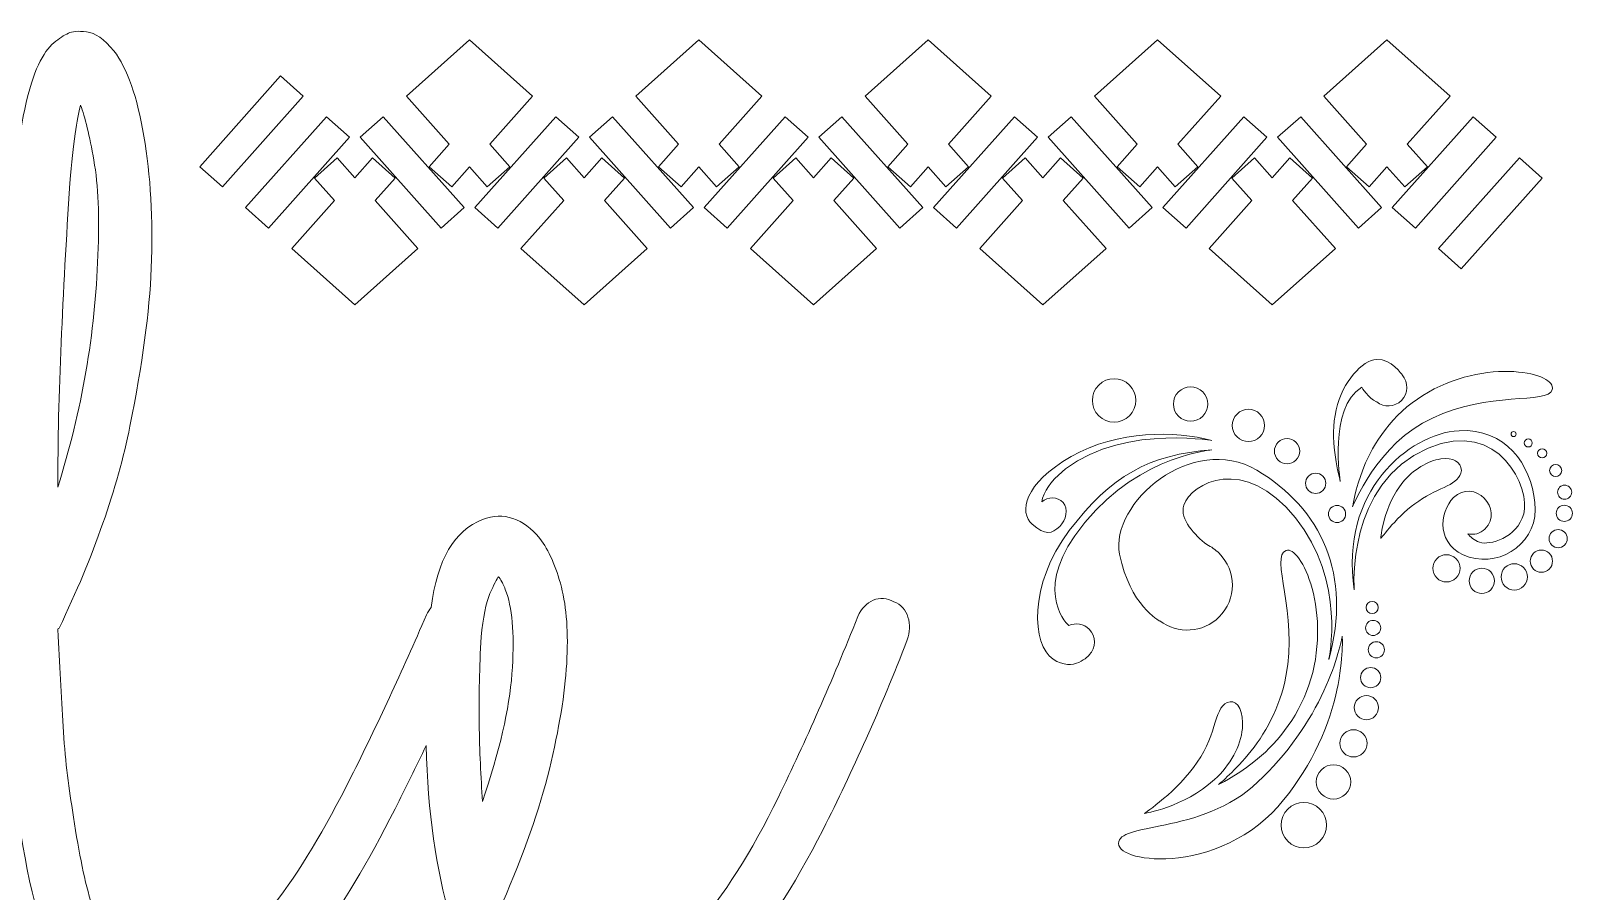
# Model space of a CAD drawing. Header units: inches. Extents: x 0.1 to 14.9, y -17.2 to -0.8.
# Drawn here: x 9.691 to 14.614, y -6.421 to -3.673 of the extents above; entities that cross this region are included whole.
import ezdxf

# ---------------------------------------------------------------- set-up
doc = ezdxf.new("R2010")
doc.units = ezdxf.units.IN
doc.header["$MEASUREMENT"] = 0
doc.layers.add('Layer 1', color=7, linetype='Continuous')

# ---------------------------------------------------------------- blocks, each defined once
blk = doc.blocks.new('block 4')
at = {"layer": 'Layer 1', "lineweight": 0}
for points, knots in [([(4.9033, -5.2337), (4.9715, -5.2087), (5.0326, -5.229), (5.0867, -5.2947), (5.1151, -5.3322), (5.1378, -5.3838), (5.1549, -5.4494), (5.1719, -5.5151), (5.1776, -5.5965), (5.1719, -5.6933), (5.1662, -5.7903), (5.1478, -5.9029), (5.1165, -6.031), (5.0852, -6.1593), (5.0355, -6.3015), (4.9673, -6.4578), (4.9843, -6.5173), (5.0106, -6.5767), (5.0462, -6.6361), (5.0817, -6.6955), (5.1278, -6.733), (5.1847, -6.7486), (5.2956, -6.7768), (5.4278, -6.7064), (5.5813, -6.5376), (5.6722, -6.4375), (5.761, -6.2984), (5.8478, -6.1201), (5.9006, -6.0115), (5.9527, -5.8975), (6.0039, -5.7784), (6.028, -5.685), (6.0577, -5.605), (6.0929, -5.5386), (6.1042, -5.5136), (6.1206, -5.498), (6.1419, -5.4917), (6.1473, -5.4901), (6.1528, -5.4891), (6.1583, -5.4887), (6.1772, -5.4828), (6.1966, -5.4854), (6.2166, -5.4963), (6.2393, -5.5057), (6.2542, -5.5221), (6.2614, -5.5456), (6.2684, -5.569), (6.2678, -5.5933), (6.2592, -5.6183), (6.2275, -5.6997), (6.1952, -5.7788), (6.1623, -5.8555), (6.1445, -5.9367), (6.1348, -6.0195), (6.1334, -6.1037), (6.1319, -6.1898), (6.1383, -6.2734), (6.1526, -6.3547), (6.1668, -6.436), (6.1895, -6.5064), (6.2208, -6.5657), (6.289, -6.6908), (6.3771, -6.7533), (6.4852, -6.7533), (6.5164, -6.7533), (6.5455, -6.7448), (6.5726, -6.7275), (6.5996, -6.7104), (6.6244, -6.6893), (6.6472, -6.6642), (6.6699, -6.6392), (6.6891, -6.6126), (6.7048, -6.5845), (6.7204, -6.5563), (6.7339, -6.5313), (6.7453, -6.5094), (6.7794, -6.4282), (6.8064, -6.3367), (6.8263, -6.2351), (6.8461, -6.1335), (6.8561, -6.0326), (6.8561, -5.9325), (6.8561, -5.9325), (6.8561, -5.9044), (6.8561, -5.9044), (6.7737, -5.8919), (6.699, -5.8763), (6.6323, -5.8575), (6.5655, -5.8387), (6.515, -5.8184), (6.4809, -5.7965), (6.4013, -5.7496), (6.3509, -5.6949), (6.3295, -5.6324), (6.3082, -5.5698), (6.3046, -5.512), (6.3189, -5.4588), (6.3302, -5.3963), (6.3643, -5.3416), (6.4212, -5.2947), (6.4809, -5.2541), (6.5449, -5.2337), (6.6131, -5.2337), (6.6813, -5.2337), (6.7431, -5.2541), (6.7986, -5.2947), (6.854, -5.3353), (6.9002, -5.3916), (6.9372, -5.4635), (6.9741, -5.5355), (6.9996, -5.6246), (7.0139, -5.7309), (7.0196, -5.7309), (7.0231, -5.7317), (7.0246, -5.7332), (7.026, -5.7348), (7.0281, -5.7355), (7.031, -5.7355), (7.1219, -5.7387), (7.2207, -5.7207), (7.3273, -5.6816), (7.4339, -5.6425), (7.5241, -5.5855), (7.5981, -5.5104), (7.6151, -5.4917), (7.6357, -5.4831), (7.6599, -5.4846), (7.6681, -5.4852), (7.6756, -5.4871), (7.6827, -5.4896), (7.6958, -5.4913), (7.7081, -5.4974), (7.7196, -5.5081), (7.738, -5.5253), (7.7501, -5.5464), (7.7558, -5.5714), (7.7558, -5.5933), (7.7572, -5.6152), (7.7601, -5.637), (7.7629, -5.6558), (7.7657, -5.6777), (7.7686, -5.7027), (7.7714, -5.7278), (7.7757, -5.7543), (7.7814, -5.7824), (7.8667, -5.573), (7.9633, -5.4182), (8.0713, -5.3181), (8.1793, -5.2181), (8.2945, -5.1774), (8.4167, -5.1962), (8.5162, -5.2118), (8.5986, -5.2533), (8.664, -5.3205), (8.7294, -5.3877), (8.7763, -5.4776), (8.8047, -5.5901), (8.8274, -5.6809), (8.836, -5.7786), (8.8303, -5.8833), (8.8246, -5.9881), (8.8061, -6.0936), (8.7749, -6.1999), (8.7038, -6.425), (8.5986, -6.5985), (8.4593, -6.7205), (8.4593, -6.7205), (8.4423, -6.7346), (8.4423, -6.7346), (8.502, -6.7377), (8.5681, -6.7338), (8.6406, -6.7228), (8.713, -6.7119), (8.7862, -6.6908), (8.8601, -6.6595), (9.0307, -6.5876), (9.1785, -6.4548), (9.3036, -6.2609), (9.4286, -6.067), (9.5281, -5.8325), (9.6021, -5.5573), (9.6029, -5.5538), (9.6042, -5.5507), (9.6053, -5.5474), (9.5951, -5.1588), (9.6082, -4.6916), (9.6446, -4.1455), (9.6503, -4.0517), (9.6596, -3.976), (9.6724, -3.9181), (9.6851, -3.8602), (9.6993, -3.8149), (9.715, -3.7821), (9.7306, -3.7492), (9.747, -3.7258), (9.764, -3.7117), (9.7811, -3.6976), (9.7967, -3.6875), (9.8109, -3.6812), (9.8223, -3.675), (9.8414, -3.6734), (9.8685, -3.6765), (9.8955, -3.6797), (9.9246, -3.7), (9.9559, -3.7375), (9.9985, -3.7938), (10.0305, -3.8845), (10.0518, -4.0095), (10.0732, -4.1346), (10.081, -4.2753), (10.0753, -4.4317), (10.0696, -4.5693), (10.0468, -4.7373), (10.0071, -4.9359), (9.9672, -5.1345), (9.8919, -5.3494), (9.7811, -5.5808), (9.7782, -5.5808), (9.7768, -5.5824), (9.7768, -5.5855), (9.7825, -5.6949), (9.7881, -5.7981), (9.7939, -5.895), (9.7995, -5.992), (9.8095, -6.0811), (9.8237, -6.1624), (9.8408, -6.2812), (9.86, -6.3774), (9.8813, -6.4508), (9.9026, -6.5243), (9.9239, -6.5829), (9.9452, -6.6267), (9.9666, -6.6705), (9.9879, -6.7017), (10.0092, -6.7205), (10.0305, -6.7393), (10.0497, -6.7503), (10.0668, -6.7533), (10.1151, -6.769), (10.1733, -6.751), (10.2416, -6.6994), (10.3098, -6.6478), (10.3851, -6.5689), (10.4676, -6.4625), (10.5471, -6.3593), (10.6289, -6.2241), (10.7127, -6.0568), (10.7965, -5.8896), (10.8769, -5.7168), (10.9536, -5.5386), (10.9579, -5.5291), (10.9631, -5.5213), (10.9688, -5.5143), (10.988, -5.3623), (11.0425, -5.2686), (11.1327, -5.2337), (11.2009, -5.2087), (11.262, -5.229), (11.316, -5.2947), (11.3444, -5.3322), (11.3672, -5.3838), (11.3843, -5.4494), (11.4013, -5.5151), (11.407, -5.5965), (11.4013, -5.6933), (11.3956, -5.7903), (11.3771, -5.9029), (11.3459, -6.031), (11.3146, -6.1593), (11.2649, -6.3015), (11.1966, -6.4578), (11.2137, -6.5173), (11.24, -6.5767), (11.2755, -6.6361), (11.311, -6.6955), (11.3572, -6.733), (11.4141, -6.7486), (11.525, -6.7768), (11.6572, -6.7064), (11.8107, -6.5376), (11.9016, -6.4375), (11.9904, -6.2984), (12.0771, -6.1201), (12.1638, -5.9419), (12.2484, -5.7496), (12.3309, -5.5432), (12.3422, -5.5183), (12.3586, -5.501), (12.3799, -5.4917), (12.4012, -5.4823), (12.4232, -5.4839), (12.446, -5.4963), (12.4687, -5.5057), (12.4836, -5.5221), (12.4907, -5.5456), (12.4978, -5.569), (12.4971, -5.5933), (12.4886, -5.6183), (12.4033, -5.8372), (12.3138, -6.0389), (12.22, -6.2233), (12.1262, -6.4079), (12.0295, -6.5548), (11.93, -6.6642), (11.8362, -6.7737), (11.7495, -6.8471), (11.67, -6.8847), (11.5903, -6.9222), (11.5207, -6.9409), (11.461, -6.9409), (11.4468, -6.9409), (11.4326, -6.9402), (11.4184, -6.9386), (11.4041, -6.9371), (11.3899, -6.9347), (11.3757, -6.9316), (11.3188, -6.9159), (11.2585, -6.8784), (11.1945, -6.819), (11.1306, -6.7596), (11.0758, -6.6548), (11.0304, -6.5047), (10.9836, -6.3526), (10.958, -6.1692), (10.953, -5.955), (10.9201, -6.0234), (10.887, -6.0911), (10.8534, -6.1577), (10.7667, -6.3297), (10.6822, -6.4704), (10.5997, -6.5798), (10.4149, -6.8237), (10.2486, -6.9456), (10.1009, -6.9456), (10.0753, -6.9456), (10.0497, -6.9409), (10.0241, -6.9316), (9.8393, -6.8816), (9.7156, -6.6361), (9.6532, -6.1952), (9.6451, -6.1368), (9.638, -6.0751), (9.6318, -6.0103), (9.6235, -6.0314), (9.615, -6.0524), (9.6063, -6.0732), (9.5438, -6.2233), (9.4741, -6.3484), (9.3974, -6.4485), (9.2695, -6.6236), (9.1102, -6.7518), (8.9198, -6.8331), (8.8203, -6.8769), (8.7152, -6.905), (8.6043, -6.9175), (8.4935, -6.93), (8.3783, -6.9253), (8.2589, -6.9034), (8.1822, -6.891), (8.1146, -6.8745), (8.0564, -6.8542), (7.9981, -6.8339), (7.9491, -6.8143), (7.9093, -6.7955), (7.9235, -6.955), (7.9355, -7.0996), (7.9455, -7.2294), (7.9555, -7.3591), (7.9619, -7.474), (7.9647, -7.5741), (7.9675, -7.6648), (7.9669, -7.7406), (7.9626, -7.8016), (7.9583, -7.8626), (7.9519, -7.9126), (7.9434, -7.9517), (7.9349, -7.9908), (7.9249, -8.0204), (7.9136, -8.0408), (7.9022, -8.0611), (7.888, -8.0775), (7.8709, -8.0901), (7.8539, -8.1057), (7.8311, -8.1135), (7.8027, -8.1135), (7.7771, -8.1135), (7.7543, -8.1072), (7.7345, -8.0947), (7.6861, -8.0666), (7.6477, -8.0228), (7.6194, -7.9634), (7.5909, -7.904), (7.5682, -7.8368), (7.5511, -7.7617), (7.5341, -7.6867), (7.5228, -7.607), (7.517, -7.5225), (7.5114, -7.4381), (7.5085, -7.3568), (7.5085, -7.2786), (7.5085, -7.0973), (7.5213, -6.9089), (7.5469, -6.7135), (7.5725, -6.5181), (7.6094, -6.3312), (7.6577, -6.153), (7.6378, -6.0029), (7.6215, -5.8739), (7.6087, -5.766), (7.6076, -5.7568), (7.6066, -5.748), (7.6056, -5.7396), (7.5892, -5.7514), (7.5726, -5.7627), (7.5554, -5.7731), (7.4985, -5.8075), (7.4395, -5.8364), (7.3785, -5.8598), (7.3173, -5.8833), (7.2569, -5.8997), (7.1972, -5.9091), (7.1375, -5.9185), (7.0807, -5.9232), (7.0267, -5.9232), (7.0267, -5.9232), (7.0267, -5.9325), (7.0267, -5.9325), (7.0267, -6.0514), (7.0153, -6.1679), (6.9926, -6.282), (6.9698, -6.3961), (6.9385, -6.4985), (6.8988, -6.5892), (6.8476, -6.7017), (6.7865, -6.7885), (6.7154, -6.8495), (6.6443, -6.9104), (6.5676, -6.9409), (6.4852, -6.9409), (6.3089, -6.9409), (6.1711, -6.8471), (6.0716, -6.6595), (6.0347, -6.5876), (6.0062, -6.5064), (5.9863, -6.4156), (5.9763, -6.3698), (5.9688, -6.3228), (5.9638, -6.2745), (5.8784, -6.4351), (5.7907, -6.5652), (5.7007, -6.6642), (5.6069, -6.7737), (5.5201, -6.8471), (5.4406, -6.8847), (5.3609, -6.9222), (5.2913, -6.9409), (5.2316, -6.9409), (5.2174, -6.9409), (5.2032, -6.9402), (5.189, -6.9386), (5.1747, -6.9371), (5.1606, -6.9347), (5.1464, -6.9316), (5.0895, -6.9159), (5.0291, -6.8784), (4.9651, -6.819), (4.9012, -6.7596), (4.8464, -6.6548), (4.801, -6.5047), (4.7624, -6.3791), (4.7382, -6.232), (4.7281, -6.064), (4.7268, -6.067), (4.7256, -6.0702), (4.7243, -6.0732), (4.6617, -6.2233), (4.5921, -6.3484), (4.5154, -6.4485), (4.3875, -6.6236), (4.2282, -6.7518), (4.0378, -6.8331), (3.9383, -6.8769), (3.8332, -6.905), (3.7223, -6.9175), (3.6114, -6.93), (3.4963, -6.9253), (3.3769, -6.9034), (3.3002, -6.891), (3.2326, -6.8745), (3.1744, -6.8542), (3.1161, -6.8339), (3.0671, -6.8143), (3.0273, -6.7955), (3.0415, -6.955), (3.0535, -7.0996), (3.0635, -7.2294), (3.0735, -7.3591), (3.0799, -7.474), (3.0827, -7.5741), (3.0855, -7.6648), (3.0848, -7.7406), (3.0806, -7.8016), (3.0763, -7.8626), (3.0699, -7.9126), (3.0614, -7.9517), (3.0529, -7.9908), (3.0429, -8.0204), (3.0315, -8.0408), (3.0202, -8.0611), (3.006, -8.0775), (2.9889, -8.0901), (2.9719, -8.1057), (2.9491, -8.1135), (2.9207, -8.1135), (2.8951, -8.1135), (2.8723, -8.1072), (2.8525, -8.0947), (2.8041, -8.0666), (2.7657, -8.0228), (2.7373, -7.9634), (2.7089, -7.904), (2.6862, -7.8368), (2.6691, -7.7617), (2.6521, -7.6867), (2.6407, -7.607), (2.635, -7.5225), (2.6293, -7.4381), (2.6265, -7.3568), (2.6265, -7.2786), (2.6265, -7.0973), (2.6393, -6.9089), (2.6649, -6.7135), (2.6904, -6.5181), (2.7273, -6.3312), (2.7757, -6.153), (2.7558, -6.0029), (2.7395, -5.8739), (2.7267, -5.766), (2.7139, -5.6582), (2.7075, -5.6027), (2.7075, -5.5995), (2.7018, -5.5745), (2.7061, -5.5519), (2.7203, -5.5315), (2.7345, -5.5112), (2.7529, -5.498), (2.7757, -5.4917), (2.7984, -5.4854), (2.819, -5.4909), (2.8375, -5.5081), (2.856, -5.5253), (2.868, -5.5464), (2.8738, -5.5714), (2.8738, -5.5933), (2.8752, -5.6152), (2.878, -5.637), (2.8808, -5.6558), (2.8837, -5.6777), (2.8866, -5.7027), (2.8894, -5.7278), (2.8936, -5.7543), (2.8994, -5.7824), (2.9847, -5.573), (3.0812, -5.4182), (3.1893, -5.3181), (3.2973, -5.2181), (3.4124, -5.1774), (3.5347, -5.1962), (3.6342, -5.2118), (3.7166, -5.2533), (3.782, -5.3205), (3.8473, -5.3877), (3.8943, -5.4776), (3.9227, -5.5901), (3.9454, -5.6809), (3.9539, -5.7786), (3.9483, -5.8833), (3.9426, -5.9881), (3.9241, -6.0936), (3.8929, -6.1999), (3.8218, -6.425), (3.7166, -6.5985), (3.5773, -6.7205), (3.5773, -6.7205), (3.5603, -6.7346), (3.5603, -6.7346), (3.62, -6.7377), (3.686, -6.7338), (3.7585, -6.7228), (3.831, -6.7119), (3.9042, -6.6908), (3.9781, -6.6595), (4.1487, -6.5876), (4.2965, -6.4548), (4.4216, -6.2609), (4.5466, -6.067), (4.6461, -5.8325), (4.72, -5.5573), (4.7234, -5.5425), (4.7299, -5.5301), (4.7388, -5.5197), (4.7572, -5.3644), (4.8121, -5.269), (4.9033, -5.2337)], [0, 0, 0, 0, 1, 1, 1, 2, 2, 2, 3, 3, 3, 4, 4, 4, 5, 5, 5, 6, 6, 6, 7, 7, 7, 8, 8, 8, 9, 9, 9, 10, 10, 10, 11, 11, 11, 12, 12, 12, 13, 13, 13, 14, 14, 14, 15, 15, 15, 16, 16, 16, 17, 17, 17, 18, 18, 18, 19, 19, 19, 20, 20, 20, 21, 21, 21, 22, 22, 22, 23, 23, 23, 24, 24, 24, 25, 25, 25, 26, 26, 26, 27, 27, 27, 28, 28, 28, 29, 29, 29, 30, 30, 30, 31, 31, 31, 32, 32, 32, 33, 33, 33, 34, 34, 34, 35, 35, 35, 36, 36, 36, 37, 37, 37, 38, 38, 38, 39, 39, 39, 40, 40, 40, 41, 41, 41, 42, 42, 42, 43, 43, 43, 44, 44, 44, 45, 45, 45, 46, 46, 46, 47, 47, 47, 48, 48, 48, 49, 49, 49, 50, 50, 50, 51, 51, 51, 52, 52, 52, 53, 53, 53, 54, 54, 54, 55, 55, 55, 56, 56, 56, 57, 57, 57, 58, 58, 58, 59, 59, 59, 60, 60, 60, 61, 61, 61, 62, 62, 62, 63, 63, 63, 64, 64, 64, 65, 65, 65, 66, 66, 66, 67, 67, 67, 68, 68, 68, 69, 69, 69, 70, 70, 70, 71, 71, 71, 72, 72, 72, 73, 73, 73, 74, 74, 74, 75, 75, 75, 76, 76, 76, 77, 77, 77, 78, 78, 78, 79, 79, 79, 80, 80, 80, 81, 81, 81, 82, 82, 82, 83, 83, 83, 84, 84, 84, 85, 85, 85, 86, 86, 86, 87, 87, 87, 88, 88, 88, 89, 89, 89, 90, 90, 90, 91, 91, 91, 92, 92, 92, 93, 93, 93, 94, 94, 94, 95, 95, 95, 96, 96, 96, 97, 97, 97, 98, 98, 98, 99, 99, 99, 100, 100, 100, 101, 101, 101, 102, 102, 102, 103, 103, 103, 104, 104, 104, 105, 105, 105, 106, 106, 106, 107, 107, 107, 108, 108, 108, 109, 109, 109, 110, 110, 110, 111, 111, 111, 112, 112, 112, 113, 113, 113, 114, 114, 114, 115, 115, 115, 116, 116, 116, 117, 117, 117, 118, 118, 118, 119, 119, 119, 120, 120, 120, 121, 121, 121, 122, 122, 122, 123, 123, 123, 124, 124, 124, 125, 125, 125, 126, 126, 126, 127, 127, 127, 128, 128, 128, 129, 129, 129, 130, 130, 130, 131, 131, 131, 132, 132, 132, 133, 133, 133, 134, 134, 134, 135, 135, 135, 136, 136, 136, 137, 137, 137, 138, 138, 138, 139, 139, 139, 140, 140, 140, 141, 141, 141, 142, 142, 142, 143, 143, 143, 144, 144, 144, 145, 145, 145, 146, 146, 146, 147, 147, 147, 148, 148, 148, 149, 149, 149, 150, 150, 150, 151, 151, 151, 152, 152, 152, 153, 153, 153, 154, 154, 154, 155, 155, 155, 156, 156, 156, 157, 157, 157, 158, 158, 158, 159, 159, 159, 160, 160, 160, 161, 161, 161, 162, 162, 162, 163, 163, 163, 164, 164, 164, 165, 165, 165, 166, 166, 166, 167, 167, 167, 168, 168, 168, 169, 169, 169, 170, 170, 170, 171, 171, 171, 172, 172, 172, 173, 173, 173, 174, 174, 174, 175, 175, 175, 176, 176, 176, 177, 177, 177, 178, 178, 178, 179, 179, 179, 180, 180, 180, 181, 181, 181, 182, 182, 182, 183, 183, 183, 184, 184, 184, 185, 185, 185, 186, 186, 186, 187, 187, 187, 188, 188, 188, 189, 189, 189, 190, 190, 190, 191, 191, 191, 192, 192, 192, 193, 193, 193, 194, 194, 194, 195, 195, 195, 196, 196, 196, 197, 197, 197, 198, 198, 198, 199, 199, 199, 200, 200, 200, 201, 201, 201, 201]), ([(9.7768, -5.1305), (9.8536, -4.8866), (9.8962, -4.6396), (9.9047, -4.3894), (9.9104, -4.2675), (9.9061, -4.1667), (9.8919, -4.0869), (9.8777, -4.0072), (9.8635, -3.9486), (9.8493, -3.911), (9.8436, -3.9329), (9.8379, -3.9634), (9.8323, -4.0025), (9.8265, -4.0416), (9.8209, -4.094), (9.8152, -4.1596), (9.8038, -4.3378), (9.7945, -4.5075), (9.7875, -4.6685), (9.7804, -4.8296), (9.7768, -4.9836), (9.7768, -5.1305)], [0, 0, 0, 0, 1, 1, 1, 2, 2, 2, 3, 3, 3, 4, 4, 4, 5, 5, 5, 6, 6, 6, 7, 7, 7, 7]), ([(11.122, -5.8856), (11.1234, -5.9732), (11.127, -6.0561), (11.1327, -6.1342), (11.1867, -5.9747), (11.218, -5.8387), (11.2265, -5.7262), (11.235, -5.6136), (11.2293, -5.5276), (11.2094, -5.4682), (11.2037, -5.4526), (11.1988, -5.4409), (11.1945, -5.433), (11.1903, -5.4253), (11.1867, -5.4198), (11.1839, -5.4166), (11.1781, -5.4229), (11.1689, -5.4409), (11.1562, -5.4705), (11.1434, -5.5003), (11.1341, -5.5464), (11.1284, -5.6089), (11.1227, -5.7059), (11.1206, -5.7981), (11.122, -5.8856)], [0, 0, 0, 0, 1, 1, 1, 2, 2, 2, 3, 3, 3, 4, 4, 4, 5, 5, 5, 6, 6, 6, 7, 7, 7, 8, 8, 8, 8])]:
    blk.add_open_spline(points, degree=3, knots=knots, dxfattribs=at)

msp = doc.modelspace()

# ---------------------------------------------------------------- linework, layer by layer
at = {"layer": 'Layer 1', "lineweight": 0}
for points in [[(11.091, -3.7024), (10.8894, -3.8819), (11.026, -4.0353), (10.9619, -4.1072), (11.0344, -4.1718), (11.091, -4.1082), (11.1476, -4.1718), (11.2201, -4.1072), (11.156, -4.0353), (11.2925, -3.8819), (11.091, -3.7024)], [(11.8231, -3.7024), (11.6215, -3.8819), (11.7581, -4.0353), (11.694, -4.1072), (11.7664, -4.1718), (11.8231, -4.1082), (11.8797, -4.1718), (11.9521, -4.1072), (11.888, -4.0353), (12.0246, -3.8819), (11.8231, -3.7024)], [(12.5552, -3.7024), (12.3537, -3.8819), (12.4902, -4.0353), (12.4262, -4.1072), (12.4986, -4.1718), (12.5552, -4.1082), (12.6118, -4.1718), (12.6843, -4.1072), (12.6202, -4.0353), (12.7567, -3.8819), (12.5552, -3.7024)], [(13.2874, -3.7024), (13.0859, -3.8819), (13.2225, -4.0353), (13.1584, -4.1072), (13.2308, -4.1718), (13.2874, -4.1082), (13.344, -4.1718), (13.4165, -4.1072), (13.3524, -4.0353), (13.489, -3.8819), (13.2874, -3.7024)], [(14.0197, -3.7024), (13.8182, -3.8819), (13.9548, -4.0353), (13.8907, -4.1073), (13.9631, -4.1718), (14.0197, -4.1082), (14.0763, -4.1718), (14.1488, -4.1072), (14.0847, -4.0353), (14.2212, -3.8819), (14.0197, -3.7024)], [(10.2298, -4.1072), (10.3023, -4.1718), (10.5605, -3.8819), (10.488, -3.8174), (10.2298, -4.1072)], [(10.3759, -4.2374), (10.4496, -4.3031), (10.7078, -4.0132), (10.6341, -3.9476), (10.3759, -4.2374)], [(10.742, -4.0132), (11.0002, -4.3031), (11.0739, -4.2374), (10.8157, -3.9476), (10.742, -4.0132)], [(11.108, -4.2374), (11.1817, -4.3031), (11.4399, -4.0132), (11.3662, -3.9476), (11.108, -4.2374)], [(11.4741, -4.0132), (11.7323, -4.3031), (11.806, -4.2374), (11.5478, -3.9476), (11.4741, -4.0132)], [(11.8401, -4.2374), (11.9139, -4.3031), (12.172, -4.0132), (12.0983, -3.9476), (11.8401, -4.2374)], [(12.2062, -4.0132), (12.4644, -4.3031), (12.5381, -4.2374), (12.28, -3.9476), (12.2062, -4.0132)], [(12.5723, -4.2374), (12.6461, -4.3031), (12.9042, -4.0132), (12.8305, -3.9476), (12.5723, -4.2374)], [(12.9385, -4.0132), (13.1966, -4.3031), (13.2703, -4.2374), (13.0122, -3.9476), (12.9385, -4.0132)], [(13.3045, -4.2374), (13.3783, -4.3031), (13.6364, -4.0132), (13.5627, -3.9476), (13.3045, -4.2374)], [(13.6707, -4.0132), (13.9288, -4.3031), (14.0026, -4.2374), (13.7444, -3.9476), (13.6707, -4.0132)], [(14.0369, -4.2374), (14.1106, -4.3031), (14.3687, -4.0132), (14.295, -3.9476), (14.0369, -4.2374)], [(10.6683, -4.0789), (10.5958, -4.1434), (10.6599, -4.2154), (10.5234, -4.3687), (10.7249, -4.5483), (10.9265, -4.3687), (10.7899, -4.2154), (10.854, -4.1435), (10.7816, -4.0789), (10.7249, -4.1425), (10.6683, -4.0789)], [(11.4004, -4.0789), (11.3279, -4.1434), (11.392, -4.2154), (11.2554, -4.3687), (11.457, -4.5483), (11.6586, -4.3687), (11.522, -4.2154), (11.5861, -4.1434), (11.5136, -4.0789), (11.457, -4.1425), (11.4004, -4.0789)], [(12.1325, -4.0789), (12.06, -4.1434), (12.1241, -4.2154), (11.9876, -4.3687), (12.1891, -4.5482), (12.3906, -4.3687), (12.2541, -4.2154), (12.3182, -4.1434), (12.2457, -4.0789), (12.1891, -4.1424), (12.1325, -4.0789)], [(12.8647, -4.0789), (12.7922, -4.1434), (12.8564, -4.2154), (12.7198, -4.3688), (12.9213, -4.5482), (13.1229, -4.3687), (12.9863, -4.2154), (13.0504, -4.1434), (12.9779, -4.0789), (12.9213, -4.1424), (12.8647, -4.0789)], [(13.597, -4.0789), (13.5245, -4.1434), (13.5886, -4.2154), (13.452, -4.3688), (13.6536, -4.5482), (13.8551, -4.3687), (13.7185, -4.2154), (13.7826, -4.1434), (13.7101, -4.0789), (13.6535, -4.1424), (13.597, -4.0789)], [(14.1844, -4.3687), (14.2568, -4.4333), (14.515, -4.1434), (14.4425, -4.0789), (14.1844, -4.3687)]]:
    msp.add_lwpolyline(points, dxfattribs=at)
for points, knots in [([(13.9392, -4.8115), (13.9392, -4.8115), (13.9614, -4.8468), (13.9859, -4.8582), (13.9863, -4.8584), (13.9867, -4.8585), (13.9871, -4.8586), (14.0105, -4.8768), (14.0443, -4.8751), (14.0658, -4.8537), (14.0881, -4.8313), (14.089, -4.7958), (14.0685, -4.7723), (14.0685, -4.7723), (14.0685, -4.7723), (14.0685, -4.7723), (14.0685, -4.7723), (14.0338, -4.7191), (13.9871, -4.7225), (13.9403, -4.7259), (13.8793, -4.7915), (13.8576, -4.8839), (13.836, -4.9763), (13.8628, -5.0783), (13.8707, -5.1125), (13.8707, -5.1125), (13.832, -4.8776), (13.9392, -4.8115)], [0, 0, 0, 0, 1, 1, 1, 2, 2, 2, 3, 3, 3, 4, 4, 4, 5, 5, 5, 6, 6, 6, 7, 7, 7, 8, 8, 8, 9, 9, 9, 9]), ([(14.4245, -4.7617), (14.3439, -4.7563), (14.2296, -4.777), (14.1345, -4.8376), (14.0379, -4.897), (13.9748, -4.9929), (13.9458, -5.0664), (13.9165, -5.1409), (13.9109, -5.1932), (13.9099, -5.1929), (13.9089, -5.1971), (13.9884, -4.9894), (14.1656, -4.91), (14.3377, -4.8245), (14.5349, -4.8658), (14.5468, -4.8194), (14.5562, -4.793), (14.5061, -4.7665), (14.4245, -4.7617)], [0, 0, 0, 0, 1, 1, 1, 2, 2, 2, 3, 3, 3, 4, 4, 4, 5, 5, 5, 6, 6, 6, 6]), ([(13.1979, -4.9027), (13.225, -4.8756), (13.225, -4.8317), (13.1979, -4.8046), (13.1708, -4.7775), (13.1269, -4.7775), (13.0998, -4.8046), (13.0727, -4.8317), (13.0727, -4.8756), (13.0998, -4.9027), (13.1269, -4.9298), (13.1708, -4.9298), (13.1979, -4.9027)], [0, 0, 0, 0, 1, 1, 1, 2, 2, 2, 3, 3, 3, 4, 4, 4, 4]), ([(13.4317, -4.9038), (13.4531, -4.8824), (13.4531, -4.8477), (13.4317, -4.8263), (13.4103, -4.8049), (13.3755, -4.8049), (13.3541, -4.8263), (13.3327, -4.8477), (13.3327, -4.8824), (13.3541, -4.9038), (13.3755, -4.9253), (13.4103, -4.9253), (13.4317, -4.9038)], [0, 0, 0, 0, 1, 1, 1, 2, 2, 2, 3, 3, 3, 4, 4, 4, 4]), ([(13.6141, -4.97), (13.6343, -4.9498), (13.6343, -4.9172), (13.6141, -4.897), (13.594, -4.8768), (13.5613, -4.8768), (13.5411, -4.897), (13.521, -4.9172), (13.521, -4.9498), (13.5412, -4.97), (13.5613, -4.9901), (13.594, -4.9901), (13.6141, -4.97)], [0, 0, 0, 0, 1, 1, 1, 2, 2, 2, 3, 3, 3, 4, 4, 4, 4]), ([(14.4923, -5.1798), (14.4786, -5.0574), (14.3985, -4.9415), (14.2498, -4.9502), (14.0874, -4.9597), (13.8683, -5.1458), (13.9152, -5.4581), (13.9152, -5.4581), (13.8885, -5.1181), (14.1518, -5.0059), (14.3805, -4.9084), (14.4788, -5.1378), (14.4566, -5.2155), (14.4345, -5.2931), (14.3475, -5.3171), (14.3157, -5.3066), (14.2977, -5.3007), (14.2855, -5.2888), (14.2783, -5.2796), (14.2972, -5.2841), (14.3179, -5.279), (14.3326, -5.2642), (14.3965, -5.2004), (14.2961, -5.1), (14.2323, -5.1639), (14.1861, -5.21), (14.1745, -5.3205), (14.2821, -5.3536), (14.3897, -5.3866), (14.506, -5.3022), (14.4923, -5.1798)], [0, 0, 0, 0, 1, 1, 1, 2, 2, 2, 3, 3, 3, 4, 4, 4, 5, 5, 5, 6, 6, 6, 7, 7, 7, 8, 8, 8, 9, 9, 9, 10, 10, 10, 10]), ([(12.8872, -5.2489), (12.9287, -5.2849), (12.9504, -5.2805), (12.9753, -5.2557), (12.9949, -5.236), (13.0045, -5.1992), (12.9861, -5.1797), (12.9678, -5.1603), (12.9372, -5.1595), (12.9177, -5.1778), (12.9201, -5.146), (12.9594, -5.1029), (12.9594, -5.1029), (13.1347, -4.9252), (13.4631, -4.9822), (13.4602, -4.9814), (13.3454, -4.9509), (13.1614, -4.9473), (13.0115, -5.0329), (12.8616, -5.1185), (12.8439, -5.2112), (12.8872, -5.2489)], [0, 0, 0, 0, 1, 1, 1, 2, 2, 2, 3, 3, 3, 4, 4, 4, 5, 5, 5, 6, 6, 6, 7, 7, 7, 7]), ([(13.6039, -5.0761), (13.8095, -5.1973), (13.9099, -5.4132), (13.8339, -5.6809), (13.8339, -5.6809), (13.8909, -5.4307), (13.7278, -5.2281), (13.5647, -5.0255), (13.3944, -5.1167), (13.3716, -5.1882), (13.357, -5.2338), (13.407, -5.2838), (13.445, -5.314), (13.4591, -5.3208), (13.4724, -5.33), (13.4841, -5.3418), (13.5402, -5.3978), (13.5402, -5.4887), (13.4841, -5.5448), (13.4325, -5.5964), (13.3512, -5.6005), (13.2949, -5.5569), (13.2944, -5.5574), (13.294, -5.5577), (13.294, -5.5577), (13.294, -5.5577), (13.1982, -5.5075), (13.1663, -5.3448), (13.1344, -5.1821), (13.3982, -4.9548), (13.6039, -5.0761)], [0, 0, 0, 0, 1, 1, 1, 2, 2, 2, 3, 3, 3, 4, 4, 4, 5, 5, 5, 6, 6, 6, 7, 7, 7, 8, 8, 8, 9, 9, 9, 10, 10, 10, 10]), ([(13.7293, -5.0441), (13.7451, -5.0284), (13.7451, -5.0028), (13.7293, -4.9871), (13.7136, -4.9713), (13.6881, -4.9713), (13.6723, -4.9871), (13.6566, -5.0028), (13.6566, -5.0284), (13.6723, -5.0441), (13.6881, -5.0599), (13.7136, -5.0599), (13.7293, -5.0441)], [0, 0, 0, 0, 1, 1, 1, 2, 2, 2, 3, 3, 3, 4, 4, 4, 4]), ([(14.4182, -4.9552), (14.415, -4.9583), (14.415, -4.9634), (14.4182, -4.9666), (14.4213, -4.9697), (14.4264, -4.9697), (14.4296, -4.9666), (14.4327, -4.9634), (14.4327, -4.9583), (14.4296, -4.9552), (14.4264, -4.952), (14.4213, -4.952), (14.4182, -4.9552)], [0, 0, 0, 0, 1, 1, 1, 2, 2, 2, 3, 3, 3, 4, 4, 4, 4]), ([(13.4605, -5.0114), (13.2616, -5.0257), (13.1378, -5.0949), (13.0058, -5.2694), (12.8735, -5.4443), (12.8872, -5.6344), (12.9537, -5.6796), (13.0202, -5.7249), (13.0696, -5.6663), (13.0696, -5.6663), (13.0923, -5.6436), (13.0923, -5.6069), (13.0696, -5.5842), (13.0519, -5.5664), (13.0255, -5.5627), (13.004, -5.5727), (13.004, -5.5727), (12.8931, -5.4731), (13.0229, -5.2865), (13.1941, -5.0404), (13.4431, -5.013), (13.4605, -5.0114)], [0, 0, 0, 0, 1, 1, 1, 2, 2, 2, 3, 3, 3, 4, 4, 4, 5, 5, 5, 6, 6, 6, 7, 7, 7, 7]), ([(14.4615, -4.9803), (14.4565, -4.9853), (14.4565, -4.9935), (14.4615, -4.9985), (14.4665, -5.0035), (14.4747, -5.0035), (14.4798, -4.9985), (14.4848, -4.9935), (14.4848, -4.9853), (14.4798, -4.9803), (14.4747, -4.9752), (14.4665, -4.9752), (14.4615, -4.9803)], [0, 0, 0, 0, 1, 1, 1, 2, 2, 2, 3, 3, 3, 4, 4, 4, 4]), ([(14.5048, -5.0122), (14.4992, -5.0179), (14.4992, -5.027), (14.5048, -5.0327), (14.5105, -5.0384), (14.5197, -5.0384), (14.5254, -5.0327), (14.531, -5.027), (14.531, -5.0179), (14.5254, -5.0122), (14.5197, -5.0065), (14.5105, -5.0065), (14.5048, -5.0122)], [0, 0, 0, 0, 1, 1, 1, 2, 2, 2, 3, 3, 3, 4, 4, 4, 4]), ([(14.1211, -5.1749), (14.1869, -5.1276), (14.2524, -5.1261), (14.2575, -5.0769), (14.2553, -5.0504), (14.2326, -5.0346), (14.1913, -5.0406), (14.1513, -5.0454), (14.1031, -5.0752), (14.0705, -5.1148), (14.0095, -5.1887), (13.9993, -5.2939), (13.9997, -5.2944), (14.0004, -5.2955), (14.0547, -5.2182), (14.1211, -5.1749)], [0, 0, 0, 0, 1, 1, 1, 2, 2, 2, 3, 3, 3, 4, 4, 4, 5, 5, 5, 5]), ([(14.5448, -5.0635), (14.5372, -5.0711), (14.5372, -5.0833), (14.5448, -5.0909), (14.5523, -5.0984), (14.5646, -5.0984), (14.5721, -5.0909), (14.5797, -5.0833), (14.5797, -5.0711), (14.5721, -5.0635), (14.5646, -5.0559), (14.5523, -5.0559), (14.5448, -5.0635)], [0, 0, 0, 0, 1, 1, 1, 2, 2, 2, 3, 3, 3, 4, 4, 4, 4]), ([(13.8149, -5.1411), (13.8275, -5.1285), (13.8275, -5.108), (13.8149, -5.0954), (13.8023, -5.0828), (13.7818, -5.0828), (13.7692, -5.0954), (13.7566, -5.108), (13.7566, -5.1285), (13.7692, -5.1411), (13.7818, -5.1537), (13.8023, -5.1537), (13.8149, -5.1411)], [0, 0, 0, 0, 1, 1, 1, 2, 2, 2, 3, 3, 3, 4, 4, 4, 4]), ([(14.571, -5.1627), (14.5798, -5.1715), (14.5941, -5.1715), (14.6029, -5.1627), (14.6117, -5.1539), (14.6117, -5.1396), (14.6029, -5.1308), (14.5941, -5.122), (14.5798, -5.122), (14.571, -5.1308), (14.5622, -5.1396), (14.5622, -5.1539), (14.571, -5.1627)], [0, 0, 0, 0, 1, 1, 1, 2, 2, 2, 3, 3, 3, 4, 4, 4, 4]), ([(13.8411, -5.1969), (13.8304, -5.2077), (13.8304, -5.225), (13.8411, -5.2357), (13.8518, -5.2464), (13.8692, -5.2464), (13.8799, -5.2357), (13.8906, -5.225), (13.8906, -5.2076), (13.8799, -5.1969), (13.8692, -5.1862), (13.8518, -5.1862), (13.8411, -5.1969)], [0, 0, 0, 0, 1, 1, 1, 2, 2, 2, 3, 3, 3, 4, 4, 4, 4]), ([(14.6041, -5.1958), (14.594, -5.1857), (14.5776, -5.1857), (14.5676, -5.1958), (14.5575, -5.2059), (14.5575, -5.2222), (14.5676, -5.2323), (14.5776, -5.2424), (14.594, -5.2424), (14.6041, -5.2323), (14.6141, -5.2222), (14.6141, -5.2059), (14.6041, -5.1958)], [0, 0, 0, 0, 1, 1, 1, 2, 2, 2, 3, 3, 3, 4, 4, 4, 4]), ([(14.587, -5.3155), (14.5983, -5.3042), (14.5983, -5.2858), (14.587, -5.2745), (14.5756, -5.2632), (14.5572, -5.2632), (14.5459, -5.2745), (14.5346, -5.2858), (14.5346, -5.3042), (14.5459, -5.3155), (14.5572, -5.3269), (14.5756, -5.3269), (14.587, -5.3155)], [0, 0, 0, 0, 1, 1, 1, 2, 2, 2, 3, 3, 3, 4, 4, 4, 4]), ([(13.7704, -5.7628), (13.8082, -5.6547), (13.8037, -5.5361), (13.7807, -5.4546), (13.7582, -5.3721), (13.7209, -5.3242), (13.6981, -5.3325), (13.6451, -5.3494), (13.7366, -5.5348), (13.6971, -5.7341), (13.6796, -5.8321), (13.6278, -5.9239), (13.5767, -5.9847), (13.5255, -6.0455), (13.4818, -6.0795), (13.4825, -6.0801), (13.482, -6.0793), (13.5307, -6.0579), (13.5948, -6.008), (13.6583, -5.9586), (13.7345, -5.872), (13.7704, -5.7628)], [0, 0, 0, 0, 1, 1, 1, 2, 2, 2, 3, 3, 3, 4, 4, 4, 5, 5, 5, 6, 6, 6, 7, 7, 7, 7]), ([(14.2403, -5.4205), (14.2573, -5.4035), (14.2573, -5.3759), (14.2403, -5.3589), (14.2233, -5.3419), (14.1957, -5.3419), (14.1787, -5.3589), (14.1617, -5.3759), (14.1617, -5.4035), (14.1787, -5.4205), (14.1957, -5.4375), (14.2233, -5.4375), (14.2403, -5.4205)], [0, 0, 0, 0, 1, 1, 1, 2, 2, 2, 3, 3, 3, 4, 4, 4, 4]), ([(14.5379, -5.392), (14.5518, -5.3781), (14.5518, -5.3556), (14.5379, -5.3418), (14.5241, -5.3279), (14.5016, -5.3279), (14.4877, -5.3418), (14.4739, -5.3556), (14.4739, -5.3781), (14.4877, -5.392), (14.5016, -5.4058), (14.5241, -5.4058), (14.5379, -5.392)], [0, 0, 0, 0, 1, 1, 1, 2, 2, 2, 3, 3, 3, 4, 4, 4, 4]), ([(14.2939, -5.4011), (14.2781, -5.4168), (14.2781, -5.4424), (14.2939, -5.4581), (14.3096, -5.4739), (14.3351, -5.4739), (14.3509, -5.4581), (14.3666, -5.4424), (14.3666, -5.4168), (14.3509, -5.4011), (14.3351, -5.3853), (14.3096, -5.3853), (14.2939, -5.4011)], [0, 0, 0, 0, 1, 1, 1, 2, 2, 2, 3, 3, 3, 4, 4, 4, 4]), ([(14.3965, -5.3874), (14.3801, -5.4038), (14.3801, -5.4303), (14.3965, -5.4467), (14.4129, -5.4631), (14.4394, -5.4631), (14.4558, -5.4467), (14.4722, -5.4303), (14.4722, -5.4038), (14.4558, -5.3874), (14.4394, -5.371), (14.4129, -5.371), (14.3965, -5.3874)], [0, 0, 0, 0, 1, 1, 1, 2, 2, 2, 3, 3, 3, 4, 4, 4, 4]), ([(13.9859, -5.5288), (13.9935, -5.5213), (13.9935, -5.509), (13.9859, -5.5014), (13.9784, -5.4939), (13.9661, -5.4939), (13.9586, -5.5014), (13.951, -5.509), (13.951, -5.5213), (13.9586, -5.5288), (13.9661, -5.5364), (13.9784, -5.5364), (13.9859, -5.5288)], [0, 0, 0, 0, 1, 1, 1, 2, 2, 2, 3, 3, 3, 4, 4, 4, 4]), ([(13.9586, -5.5972), (13.968, -5.6067), (13.9833, -5.6067), (13.9928, -5.5972), (14.0022, -5.5878), (14.0022, -5.5725), (13.9928, -5.563), (13.9833, -5.5536), (13.968, -5.5536), (13.9586, -5.563), (13.9491, -5.5725), (13.9491, -5.5878), (13.9586, -5.5972)], [0, 0, 0, 0, 1, 1, 1, 2, 2, 2, 3, 3, 3, 4, 4, 4, 4]), ([(13.3341, -6.3159), (13.4405, -6.3102), (13.5971, -6.2508), (13.6893, -6.1294), (13.7827, -6.0179), (13.8382, -5.8821), (13.8597, -5.7792), (13.8824, -5.6757), (13.8769, -5.6056), (13.8769, -5.6062), (13.877, -5.6057), (13.8658, -5.673), (13.826, -5.7639), (13.7872, -5.855), (13.7165, -5.9665), (13.6244, -6.0553), (13.5381, -6.1474), (13.4227, -6.1846), (13.3297, -6.205), (13.2368, -6.2254), (13.1702, -6.2321), (13.1638, -6.2622), (13.1552, -6.296), (13.2249, -6.3242), (13.3341, -6.3159)], [0, 0, 0, 0, 1, 1, 1, 2, 2, 2, 3, 3, 3, 4, 4, 4, 5, 5, 5, 6, 6, 6, 7, 7, 7, 8, 8, 8, 8]), ([(13.9677, -5.6315), (13.9576, -5.6415), (13.9576, -5.6579), (13.9677, -5.668), (13.9778, -5.678), (13.9941, -5.678), (14.0042, -5.668), (14.0143, -5.6579), (14.0143, -5.6415), (14.0042, -5.6315), (13.9941, -5.6214), (13.9778, -5.6214), (13.9677, -5.6315)], [0, 0, 0, 0, 1, 1, 1, 2, 2, 2, 3, 3, 3, 4, 4, 4, 4]), ([(13.9449, -5.7615), (13.9575, -5.7741), (13.9779, -5.7741), (13.9905, -5.7615), (14.0031, -5.7489), (14.0031, -5.7285), (13.9905, -5.7159), (13.9779, -5.7033), (13.9575, -5.7033), (13.9449, -5.7159), (13.9323, -5.7285), (13.9323, -5.7489), (13.9449, -5.7615)], [0, 0, 0, 0, 1, 1, 1, 2, 2, 2, 3, 3, 3, 4, 4, 4, 4]), ([(13.9266, -5.8618), (13.9417, -5.8769), (13.9663, -5.8769), (13.9814, -5.8618), (13.9965, -5.8467), (13.9965, -5.8222), (13.9814, -5.8071), (13.9663, -5.792), (13.9417, -5.792), (13.9266, -5.8071), (13.9115, -5.8222), (13.9115, -5.8467), (13.9266, -5.8618)], [0, 0, 0, 0, 1, 1, 1, 2, 2, 2, 3, 3, 3, 4, 4, 4, 4]), ([(13.5581, -5.9015), (13.5636, -5.848), (13.5433, -5.8115), (13.5193, -5.8156), (13.4666, -5.8248), (13.4805, -5.9163), (13.414, -6.0086), (13.3534, -6.1009), (13.2444, -6.1725), (13.2459, -6.1728), (13.2441, -6.1711), (13.3696, -6.1549), (13.4695, -6.0642), (13.5188, -6.0201), (13.5538, -5.9551), (13.5581, -5.9015)], [0, 0, 0, 0, 1, 1, 1, 2, 2, 2, 3, 3, 3, 4, 4, 4, 5, 5, 5, 5]), ([(13.8822, -5.9177), (13.8651, -5.9347), (13.8651, -5.9623), (13.8821, -5.9793), (13.8992, -5.9963), (13.9267, -5.9963), (13.9437, -5.9793), (13.9607, -5.9623), (13.9607, -5.9347), (13.9437, -5.9177), (13.9267, -5.9007), (13.8992, -5.9007), (13.8822, -5.9177)], [0, 0, 0, 0, 1, 1, 1, 2, 2, 2, 3, 3, 3, 4, 4, 4, 4]), ([(13.8879, -6.1105), (13.9093, -6.089), (13.9093, -6.0543), (13.8879, -6.0329), (13.8664, -6.0115), (13.8317, -6.0115), (13.8103, -6.0329), (13.7889, -6.0543), (13.7889, -6.089), (13.8103, -6.1105), (13.8317, -6.1319), (13.8664, -6.1319), (13.8879, -6.1105)], [0, 0, 0, 0, 1, 1, 1, 2, 2, 2, 3, 3, 3, 4, 4, 4, 4]), ([(13.8057, -6.261), (13.8341, -6.2327), (13.8341, -6.1867), (13.8057, -6.1584), (13.7774, -6.13), (13.7314, -6.13), (13.7031, -6.1584), (13.6748, -6.1867), (13.6748, -6.2327), (13.7031, -6.261), (13.7314, -6.2893), (13.7774, -6.2893), (13.8057, -6.261)], [0, 0, 0, 0, 1, 1, 1, 2, 2, 2, 3, 3, 3, 4, 4, 4, 4])]:
    msp.add_open_spline(points, degree=3, knots=knots, dxfattribs=at)

# ---------------------------------------------------------------- block references
at = {"layer": 'Layer 1'}
msp.add_blockref('block 4', (0, 0), dxfattribs=at)

doc.saveas('drawing.dxf')
